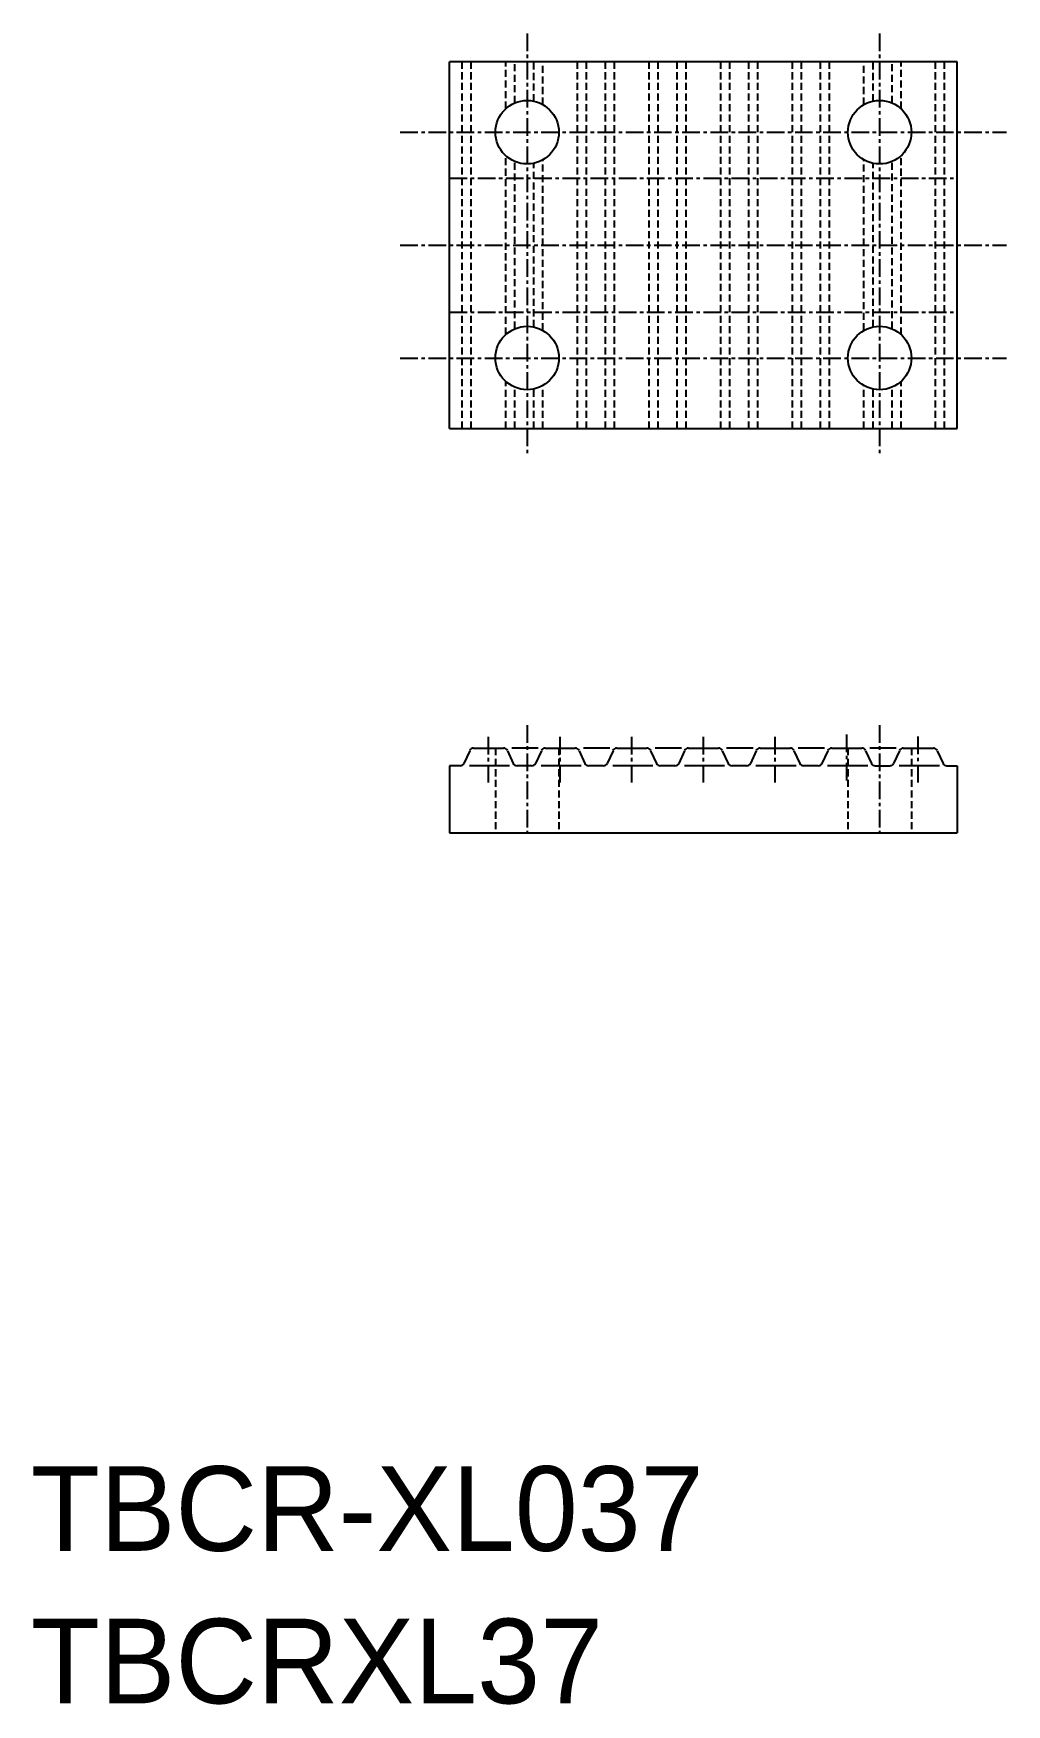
# Model space of a CAD drawing. Extents: x -286 to -217, y -61 to 58.
import ezdxf

# ---------------------------------------------------------------- set-up
doc = ezdxf.new("R2010")
doc.units = 0
doc.linetypes.add('CENTER', pattern=[2, 1.25, -0.25, 0.25, -0.25])
doc.linetypes.add('DASHED', pattern=[0.75, 0.5, -0.25])
doc.layers.get('0').update_dxf_attribs({"linetype": 'CONTINUOUS'})
doc.layers.add('CENTER', color=1, linetype='CENTER')

msp = doc.modelspace()

# ---------------------------------------------------------------- linework, layer by layer
at = {"color": 7, "linetype": 'CONTINUOUS'}
for p, q in [((-220.29, 55.54), (-256.29, 55.54)), ((-256.29, 29.54), (-256.29, 55.54)), ((-220.29, 29.54), (-220.29, 55.54)), ((-256.29, 29.54), (-220.29, 29.54)), ((-254.86, 6.71), (-255.28, 5.81)), ((-254.59, 6.89), (-252.46, 6.89)), ((-252.19, 6.71), (-251.77, 5.81)), ((-250.01, 6.89), (-251.88, 6.89)), ((-249.78, 6.71), (-250.2, 5.81)), ((-249.51, 6.89), (-247.38, 6.89)), ((-247.11, 6.71), (-246.69, 5.81)), ((-244.93, 6.89), (-246.8, 6.89)), ((-244.7, 6.71), (-245.12, 5.81)), ((-244.43, 6.89), (-242.3, 6.89)), ((-242.03, 6.71), (-241.61, 5.81)), ((-239.85, 6.89), (-241.72, 6.89)), ((-239.62, 6.71), (-240.04, 5.81)), ((-239.35, 6.89), (-237.22, 6.89)), ((-236.95, 6.71), (-236.53, 5.81)), ((-234.77, 6.89), (-236.64, 6.89)), ((-234.54, 6.71), (-234.96, 5.81)), ((-234.27, 6.89), (-232.14, 6.89)), ((-231.87, 6.71), (-231.45, 5.81)), ((-229.69, 6.89), (-231.56, 6.89)), ((-229.46, 6.71), (-229.88, 5.81)), ((-229.19, 6.89), (-227.06, 6.89)), ((-226.79, 6.71), (-226.37, 5.81)), ((-224.61, 6.89), (-226.48, 6.89)), ((-224.38, 6.71), (-224.8, 5.81)), ((-224.11, 6.89), (-221.98, 6.89)), ((-221.71, 6.71), (-221.29, 5.81)), ((-255.55, 5.64), (-256.29, 5.64)), ((-256.29, 5.64), (-256.29, 0.89)), ((-252.03, 5.64), (-254.88, 5.64)), ((-250.47, 5.64), (-251.5, 5.64)), ((-246.95, 5.64), (-249.8, 5.64)), ((-245.39, 5.64), (-246.42, 5.64)), ((-241.87, 5.64), (-244.72, 5.64)), ((-240.31, 5.64), (-241.34, 5.64)), ((-236.79, 5.64), (-239.64, 5.64)), ((-235.23, 5.64), (-236.26, 5.64)), ((-231.71, 5.64), (-234.56, 5.64)), ((-230.15, 5.64), (-231.18, 5.64)), ((-226.63, 5.64), (-229.48, 5.64)), ((-226.1, 5.64), (-225.07, 5.64)), ((-221.55, 5.64), (-224.4, 5.64)), ((-221.02, 5.64), (-220.29, 5.64)), ((-220.29, 5.64), (-220.29, 0.89)), ((-256.29, 0.89), (-220.29, 0.89))]:
    msp.add_line(p, q, dxfattribs=at)
at = {"color": 3, "linetype": 'DASHED'}
for p, q in [((-255.39, 29.54), (-255.39, 55.54)), ((-254.75, 29.54), (-254.75, 55.54)), ((-252.3, 52.21), (-252.3, 55.54)), ((-251.66, 52.62), (-251.66, 55.54)), ((-250.31, 52.74), (-250.31, 55.54)), ((-249.67, 52.5), (-249.67, 55.54)), ((-247.22, 29.54), (-247.22, 55.54)), ((-246.58, 29.54), (-246.58, 55.54)), ((-245.23, 29.54), (-245.23, 55.54)), ((-244.59, 29.54), (-244.59, 55.54)), ((-242.14, 29.54), (-242.14, 55.54)), ((-241.5, 29.54), (-241.5, 55.54)), ((-240.15, 29.54), (-240.15, 55.54)), ((-239.51, 29.54), (-239.51, 55.54)), ((-237.06, 29.54), (-237.06, 55.54)), ((-236.42, 29.54), (-236.42, 55.54)), ((-235.07, 29.54), (-235.07, 55.54)), ((-234.43, 29.54), (-234.43, 55.54)), ((-231.98, 29.54), (-231.98, 55.54)), ((-231.34, 29.54), (-231.34, 55.54)), ((-229.99, 29.54), (-229.99, 55.54)), ((-229.35, 29.54), (-229.35, 55.54)), ((-226.9, 52.5), (-226.9, 55.54)), ((-226.26, 52.74), (-226.26, 55.54)), ((-224.91, 52.62), (-224.91, 55.54)), ((-224.27, 52.21), (-224.27, 55.54)), ((-221.82, 29.54), (-221.82, 55.54)), ((-221.18, 29.54), (-221.18, 55.54)), ((-252.3, 36.21), (-252.3, 48.88)), ((-249.67, 36.5), (-249.67, 48.59)), ((-226.9, 36.5), (-226.9, 48.59)), ((-224.27, 36.21), (-224.27, 48.88)), ((-251.66, 36.62), (-251.66, 48.47)), ((-250.31, 36.74), (-250.31, 48.34)), ((-226.26, 36.74), (-226.26, 48.34)), ((-224.91, 36.62), (-224.91, 48.47)), ((-252.3, 29.54), (-252.3, 32.88)), ((-251.66, 29.54), (-251.66, 32.47)), ((-250.31, 29.54), (-250.31, 32.34)), ((-249.67, 29.54), (-249.67, 32.59)), ((-226.9, 29.54), (-226.9, 32.59)), ((-226.26, 29.54), (-226.26, 32.34)), ((-224.91, 29.54), (-224.91, 32.47)), ((-224.27, 29.54), (-224.27, 32.88)), ((-253.04, 6.89), (-253.04, 0.89)), ((-248.54, 6.89), (-248.54, 0.89)), ((-228.04, 6.89), (-228.04, 0.89)), ((-223.54, 6.89), (-223.54, 0.89))]:
    msp.add_line(p, q, dxfattribs=at)
at = {"color": 7, "linetype": 'CONTINUOUS'}
for centre in [(-250.79, 50.54), (-225.79, 50.54), (-250.79, 34.54), (-225.79, 34.54)]:
    msp.add_circle(centre, 2.25, dxfattribs=at)
for centre, start, end in [((-254.59, 6.59), 90, 155), ((-252.46, 6.59), 25, 90), ((-249.51, 6.59), 90, 155), ((-247.38, 6.59), 25, 90), ((-244.43, 6.59), 90, 155), ((-242.3, 6.59), 25, 90), ((-239.35, 6.59), 90, 155), ((-237.22, 6.59), 25, 90), ((-234.27, 6.59), 90, 155), ((-232.14, 6.59), 25, 90), ((-229.19, 6.59), 90, 155), ((-227.06, 6.59), 25, 90), ((-224.11, 6.59), 90, 155), ((-221.98, 6.59), 25, 90), ((-255.55, 5.94), 270, 335), ((-251.5, 5.94), 205, 270), ((-250.47, 5.94), 270, 335), ((-246.42, 5.94), 205, 270), ((-245.39, 5.94), 270, 335), ((-241.34, 5.94), 205, 270), ((-240.31, 5.94), 270, 335), ((-236.26, 5.94), 205, 270), ((-235.23, 5.94), 270, 335), ((-231.18, 5.94), 205, 270), ((-230.15, 5.94), 270, 335), ((-226.1, 5.94), 205, 270), ((-225.07, 5.94), 270, 335), ((-221.02, 5.94), 205, 270)]:
    msp.add_arc(centre, 0.3, start, end, dxfattribs=at)
at = {"layer": 'CENTER', "color": 1, "linetype": 'CENTER'}
for p, q in [((-250.79, 57.54), (-250.79, 27.54)), ((-225.79, 57.54), (-225.79, 27.54)), ((-259.79, 50.54), (-216.79, 50.54)), ((-256.29, 47.29), (-220.29, 47.29)), ((-259.79, 42.54), (-216.79, 42.54)), ((-256.29, 37.79), (-220.29, 37.79)), ((-259.79, 34.54), (-216.79, 34.54)), ((-250.79, 8.52), (-250.79, 0.89)), ((-225.79, 8.52), (-225.79, 0.89)), ((-253.53, 4.45), (-253.53, 7.85)), ((-248.45, 4.45), (-248.45, 7.85)), ((-243.37, 4.45), (-243.37, 7.85)), ((-238.29, 4.45), (-238.29, 7.85)), ((-233.21, 4.45), (-233.21, 7.85)), ((-228.13, 7.85), (-228.13, 4.45)), ((-223.05, 4.46), (-223.05, 7.85))]:
    msp.add_line(p, q, dxfattribs=at)

# ---------------------------------------------------------------- texts
at = {"color": 7, "linetype": 'CONTINUOUS'}
for s, p in [('TBCR-XL037', (-285.99, -50)), ('TBCRXL37', (-285.99, -60.81))]:
    msp.add_text(s, height=6, dxfattribs=at).set_placement(p)

doc.saveas('drawing.dxf')
